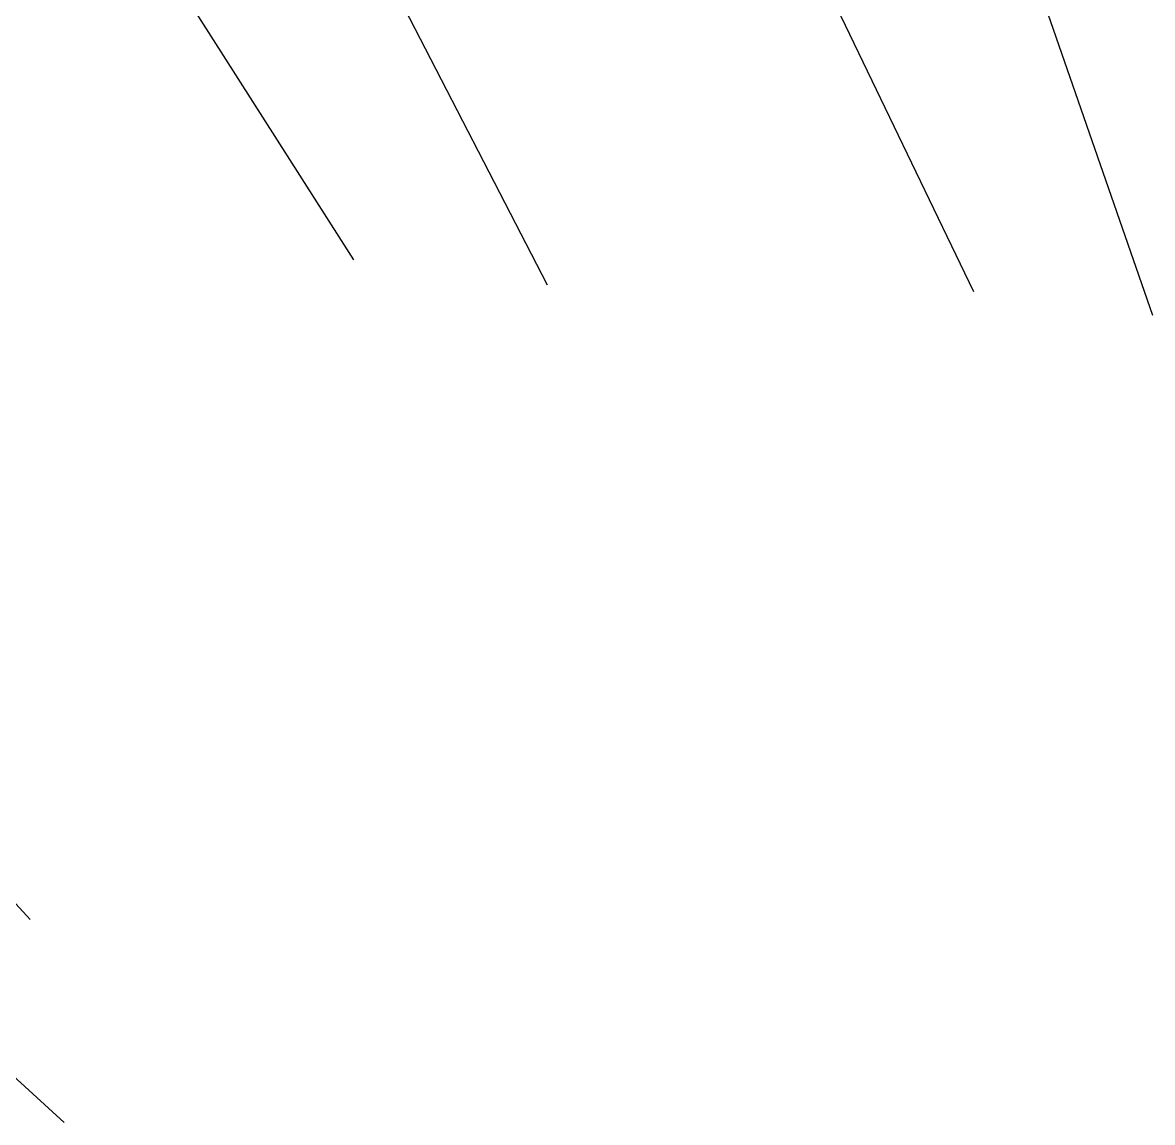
# Model space of a CAD drawing. Header units: millimetres. Extents: x -496478 to -186190, y -204059 to -87354.
# Drawn here: x -433232 to -416517, y -187655 to -171388 of the extents above; entities that cross this region are included whole.
import ezdxf

# ---------------------------------------------------------------- set-up
doc = ezdxf.new("R2010")
doc.units = ezdxf.units.MM
doc.layers.add('GC-DAY NEO', color=5, linetype='Continuous')

msp = doc.modelspace()

# ---------------------------------------------------------------- linework, layer by layer
at = {"layer": 'GC-DAY NEO'}
for p, q in [((-432639, -168156), (-428334, -174899)), ((-429139, -168156), (-425471, -175265)), ((-422638, -168158), (-419164, -175364)), ((-419138, -168158), (-416517, -175716)), ((-438531, -178765), (-433119, -184656)), ((-438531, -182265), (-432619, -187655))]:
    msp.add_line(p, q, dxfattribs=at)

doc.saveas('drawing.dxf')
